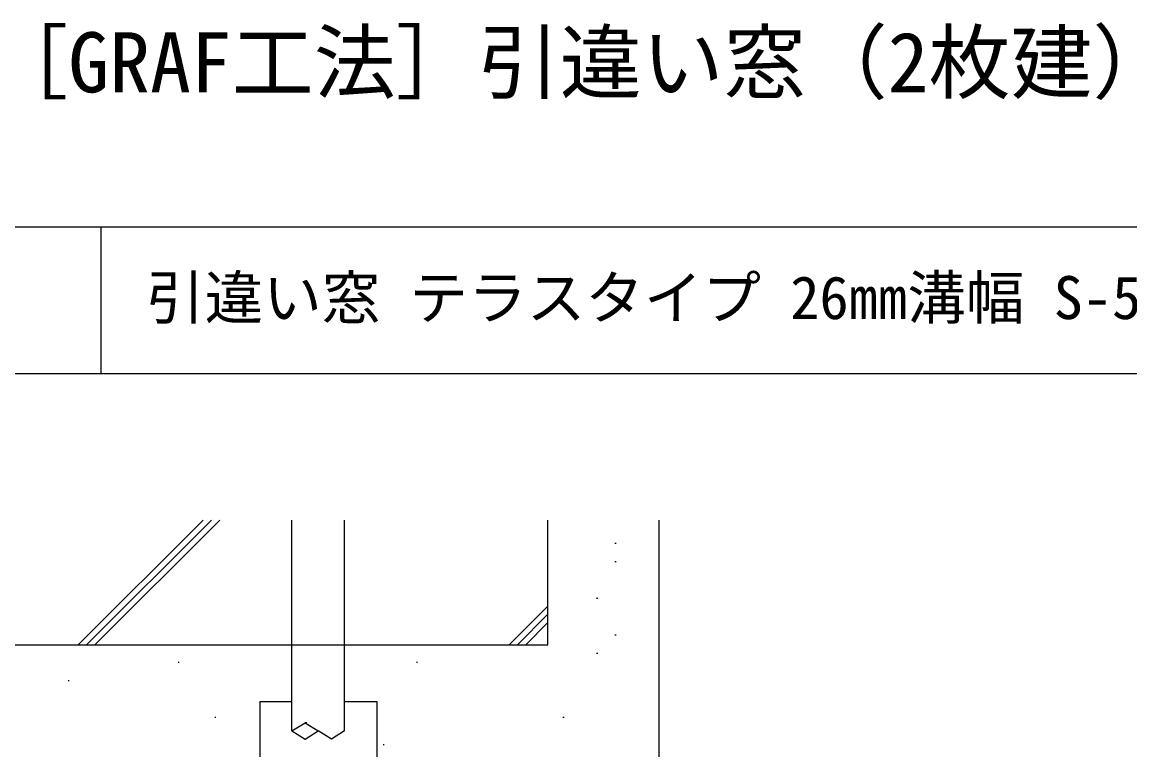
# Model space of a CAD drawing. Units: millimetres, scale not verified. Extents: x -437 to 438, y -281 to 279.
# Drawn here: x -320.2 to -131.2, y 154.5 to 278.7 of the extents above; entities that cross this region are included whole.
import ezdxf
from ezdxf.enums import TextEntityAlignment as Align

# ---------------------------------------------------------------- set-up
doc = ezdxf.new("R2010")
doc.units = ezdxf.units.MM
doc.header["$LTSCALE"] = 2
for name, color, linetype in [('0-1_USER1', 3, 'Continuous'), ('0-5_YKK_13', 4, 'Continuous'), ('0-8_YKK_ZWAK', 7, 'Continuous'), ('0-9_YSS_K', 3, 'Continuous'), ('0-A_YSS_KE', 3, 'Continuous')]:
    doc.layers.add(name, color=color, linetype=linetype)
doc.styles.add('ＭＳ ゴシック', font='')
doc.styles.get('ＭＳ ゴシック').set_extended_font_data('MS Gothic')

msp = doc.modelspace()

# ---------------------------------------------------------------- linework, layer by layer
at = {"layer": '0-5_YKK_13'}
for p, q in [((-279.698, 162.7), (-279.698, 152.7)), ((-279.698, 162.7), (-274.198, 162.7)), ((-265.198, 162.7), (-259.698, 162.7)), ((-259.698, 162.7), (-259.698, 152.7)), ((-271.682, 159.1), (-271.948, 159.1))]:
    msp.add_line(p, q, dxfattribs=at)
for points in [[(-274.198, 157.7), (-274.198, 172.4), (-274.198, 193.7)], [(-265.198, 157.7), (-265.198, 172.4), (-265.198, 193.7)], [(-274.198, 157.7), (-271.948, 159.1), (-269.698, 157.7)], [(-274.198, 157.7), (-271.948, 156.3), (-269.698, 157.7)], [(-265.198, 157.7), (-267.448, 156.3), (-269.698, 157.7)], [(-271.976, 156.3), (-271.962, 156.3), (-271.948, 156.3)]]:
    msp.add_lwpolyline(points, dxfattribs=at)
at = {"layer": '0-8_YKK_ZWAK'}
for p, q in [((438.2, 243.7), (-436.8, 243.7)), ((-306.8, 243.7), (-306.8, 218.7)), ((438.2, 218.7), (-436.8, 218.7))]:
    msp.add_line(p, q, dxfattribs=at)
at = {"layer": '0-9_YSS_K'}
for p, q in [((-310.663, 172.4), (-289.363, 193.7)), ((-309.248, 172.4), (-287.948, 193.7)), ((-307.834, 172.4), (-286.534, 193.7)), ((-219.062, 189.775), (-218.862, 189.775)), ((-219.062, 186.646), (-218.862, 186.646)), ((-222.191, 180.388), (-221.991, 180.388)), ((-230.5, 179.024), (-237.123, 172.4)), ((-230.5, 177.609), (-235.709, 172.4)), ((-230.5, 176.195), (-234.295, 172.4)), ((-219.062, 174.13), (-218.862, 174.13)), ((-222.191, 171.001), (-221.991, 171.001)), ((-293.638, 169.436), (-293.438, 169.436)), ((-252.96, 169.436), (-252.76, 169.436)), ((-312.412, 166.307), (-312.212, 166.307)), ((-287.379, 160.049), (-287.179, 160.049)), ((-227.927, 160.049), (-227.727, 160.049)), ((-258.639, 155.356), (-258.439, 155.356))]:
    msp.add_line(p, q, dxfattribs=at)
at = {"layer": '0-A_YSS_KE'}
for p, q in [((-230.5, 172.4), (-230.5, 193.7)), ((-211.5, 145.437), (-211.5, 193.7)), ((-350.5, 172.4), (-230.5, 172.4))]:
    msp.add_line(p, q, dxfattribs=at)

# ---------------------------------------------------------------- texts
at = {"layer": '0-1_USER1', "style": 'ＭＳ ゴシック'}
for s, height, p in [('エピソードNEO-LB［GRAF工法］引違い窓（2枚建）', 10.26, (-438.229, 263.677)), ('引違い窓 テラスタイプ 26㎜溝幅 S-5仕様', 7.331, (-299.106, 225.831))]:
    msp.add_text(s, height=height, dxfattribs=at).set_placement(p, align=Align.BOTTOM_LEFT)

doc.saveas('drawing.dxf')
